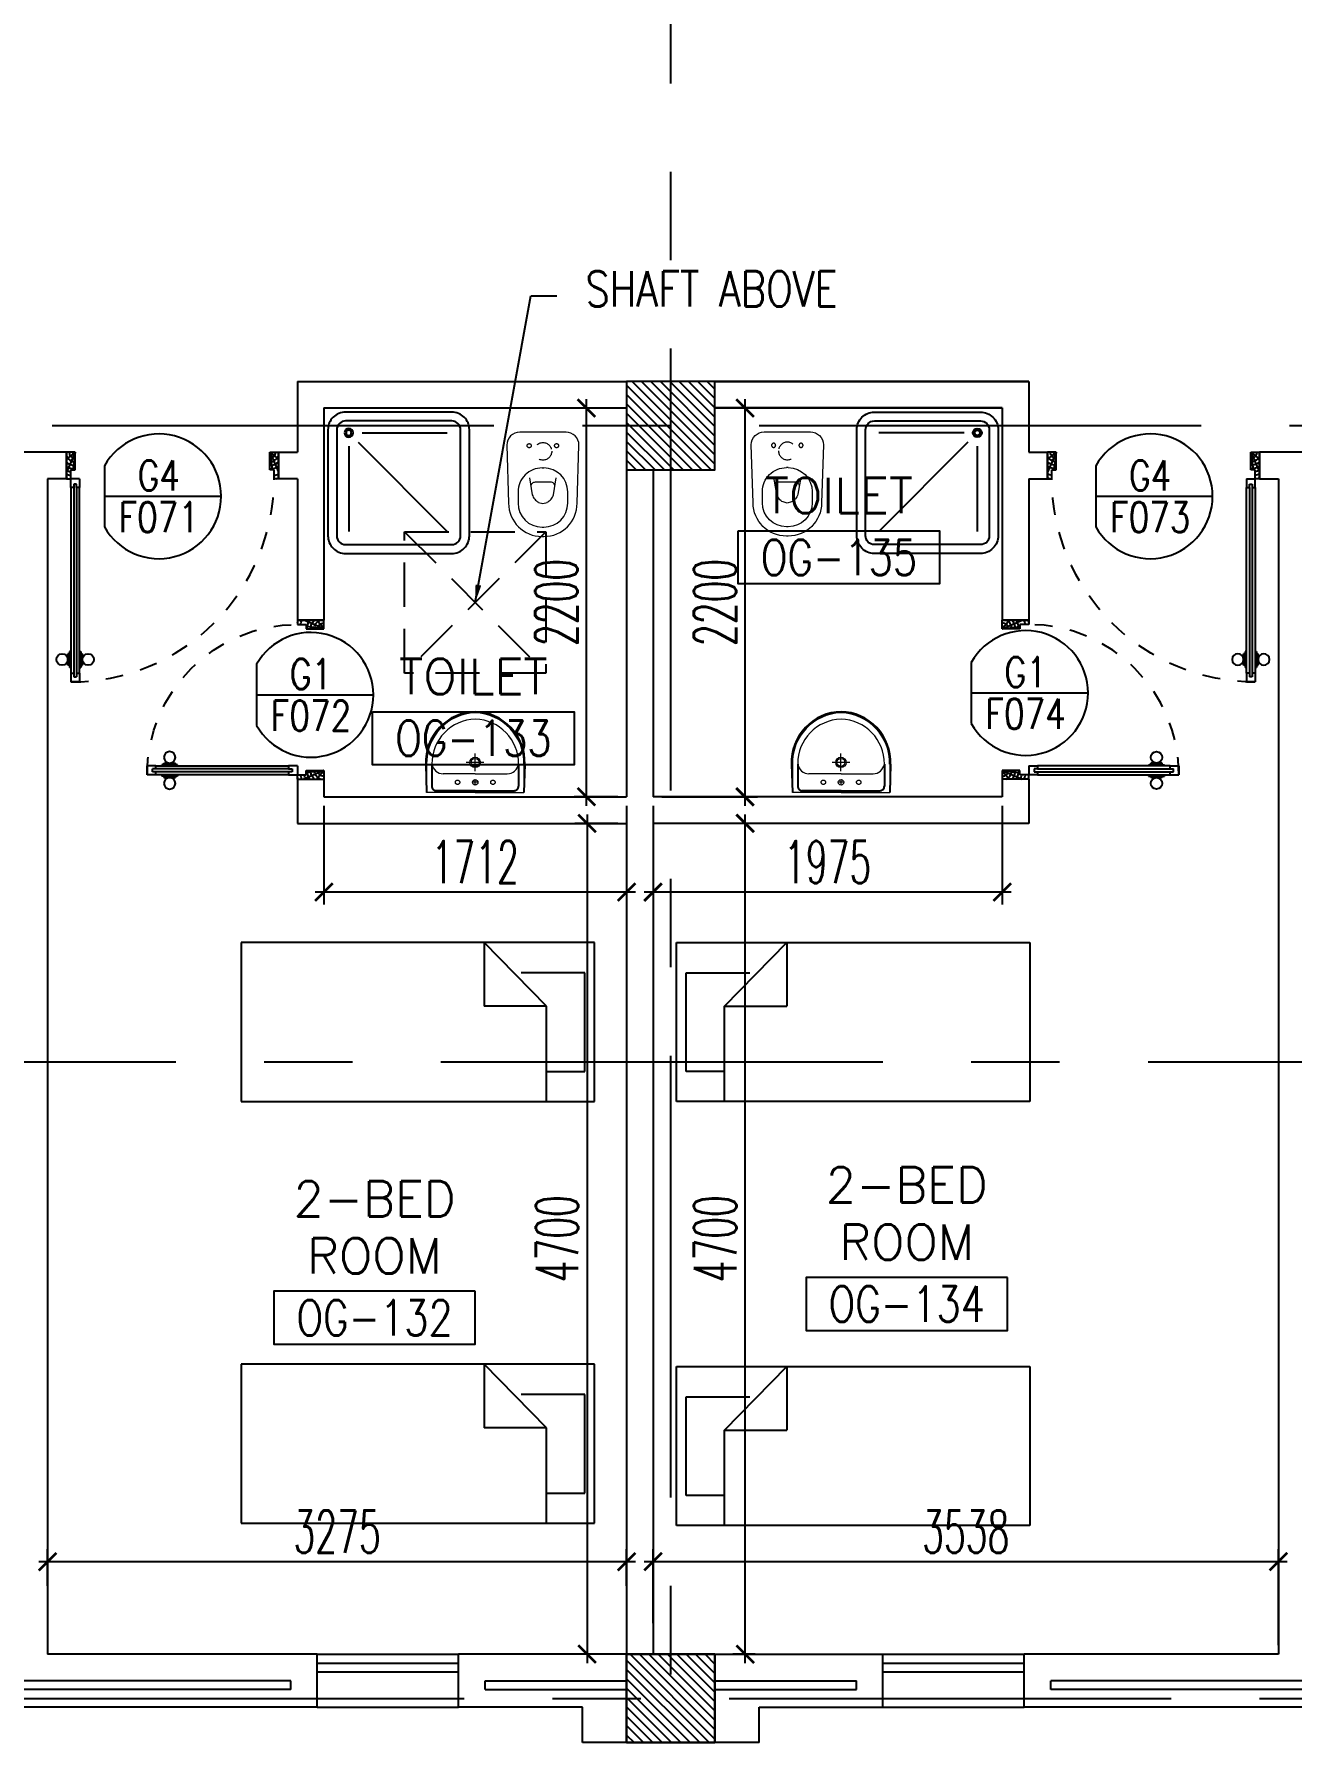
# Model space of a CAD drawing. Extents: x 276011.4 to 276105.3, y 57291.9 to 57371.4.
# Drawn here: x 276066.02 to 276073.13, y 57298.46 to 57308.18 of the extents above; entities that cross this region are included whole.
import ezdxf
from ezdxf.enums import TextEntityAlignment as Align

# ---------------------------------------------------------------- set-up
doc = ezdxf.new("R2010")
doc.units = 0
doc.header["$MEASUREMENT"] = 0
doc.header["$PDMODE"] = 34
for name, pattern in [('CENTERX2', [4, 2.5, -0.5, 0.5, -0.5]), ('DASHED', [0.75, 0.5, -0.25]), ('HIDDEN', [0.375, 0.25, -0.125]), ('HIDDEN2', [0.1875, 0.125, -0.0625])]:
    doc.linetypes.add(name, pattern=pattern)
doc.layers.get('0').update_dxf_attribs({"linetype": 'CONTINUOUS'})
doc.layers.get('DEFPOINTS').update_dxf_attribs({"linetype": 'CONTINUOUS'})
for name, color, linetype in [('AX-DIM', 4, 'CONTINUOUS'), ('AXES', 11, 'CENTERX2'), ('COL', 5, 'CONTINUOUS'), ('DIM', 4, 'CONTINUOUS'), ('DOOR', 7, 'CONTINUOUS'), ('DOOR-CR', 2, 'CONTINUOUS'), ('DOOR-NO', 3, 'CONTINUOUS'), ('FIX', 3, 'CONTINUOUS'), ('FUR', 4, 'CONTINUOUS'), ('HAT', 8, 'CONTINUOUS'), ('INSUL', 4, 'CONTINUOUS'), ('RM-BOX', 4, 'CONTINUOUS'), ('RM-NAME', 2, 'CONTINUOUS'), ('RM-NO', 2, 'CONTINUOUS'), ('SHAFT', 3, 'CONTINUOUS'), ('WALL', 2, 'CONTINUOUS'), ('WIN', 3, 'CONTINUOUS')]:
    doc.layers.add(name, color=color, linetype=linetype)
doc.styles.add('ROMANS', font='ROMANS.shx', dxfattribs={"width": 0.6})
doc.dimstyles.new('STANDARD in', dxfattribs={"dimtxt": 0.24, "dimasz": 0.1, "dimexe": 0.07, "dimexo": 0.05, "dimgap": 0.05, "dimtad": 1, "dimdec": 0, "dimlfac": 1000, "dimzin": 0, "dimdsep": 46, "dimtxsty": 'ROMANS', "dimblk": 'ARCHTICK', "dimcen": 0.05, "dimdle": 0.05, "dimclrd": 4, "dimclre": 4, "dimclrt": 2, "dimadec": 0, "dimazin": 0, "dimtfac": 1, "dimtdec": 0, "dimtmove": 2, "dimatfit": 3, "dimfxl": 0, "dimtolj": 1, "dimtzin": 0, "dimarcsym": 0})

# ---------------------------------------------------------------- blocks, each defined once
blk = doc.blocks.new('_ARCHTICK')
at = {"color": 0, "linetype": 'ByBlock', "const_width": 0.15}
blk.add_lwpolyline([(-0.5, -0.5), (0.5, 0.5)], dxfattribs=at)
blk = doc.blocks.new('*D594')
at = {"layer": 'AX-DIM', "color": 4, "lineweight": -2, "ltscale": 0.3}
for p, q in [((276103.9155, 57298.5629), (276103.9155, 57293.2379)), ((276103.2655, 57298.5129), (276103.9855, 57298.5129)), ((276061.3205, 57293.2879), (276103.9855, 57293.2879))]:
    blk.add_line(p, q, dxfattribs=at)
at = {"layer": 'DEFPOINTS', "color": 0, "ltscale": 0.3}
for p in [(276103.2155, 57298.5129), (276061.2705, 57293.2879), (276103.9155, 57293.2879)]:
    blk.add_point(p, dxfattribs=at)
at = {"layer": 'AX-DIM', "color": 4, "lineweight": -2, "ltscale": 0.3, "xscale": 0.1, "yscale": 0.1, "zscale": 0.1}
for p, rotation in [((276103.9155, 57298.5129), 90), ((276103.9155, 57293.2879), 270)]:
    blk.add_blockref('_ARCHTICK', p, dxfattribs=dict(at, rotation=rotation))
at = {"layer": 'AX-DIM', "color": 2, "ltscale": 0.3, "insert": (276103.7455, 57295.9004), "char_height": 0.24, "attachment_point": 5, "rotation": 90, "style": 'ROMANS'}
blk.add_mtext('\\A1;5225', dxfattribs=at)
blk = doc.blocks.new('*X52')
at = {"color": 0}
for p, q in [((227928.6, 169910.4), (228407.8, 170389.7)), ((227928.6, 169963.5), (228354.8, 170389.7)), ((227928.6, 170016.5), (228301.8, 170389.7)), ((227928.6, 170069.5), (228248.7, 170389.7)), ((227928.6, 170122.6), (228195.7, 170389.7)), ((227928.6, 170175.6), (228142.7, 170389.7)), ((227928.6, 170228.6), (228089.6, 170389.7)), ((227928.6, 170281.7), (228036.6, 170389.7)), ((227928.6, 170334.7), (227983.6, 170389.7)), ((227960.9, 169889.7), (228428.6, 170357.4)), ((228013.9, 169889.7), (228428.6, 170304.4)), ((228066.9, 169889.7), (228428.6, 170251.3)), ((228120, 169889.7), (228428.6, 170198.3)), ((228173, 169889.7), (228428.6, 170145.3)), ((228226, 169889.7), (228428.6, 170092.2)), ((228279.1, 169889.7), (228428.6, 170039.2)), ((228332.1, 169889.7), (228428.6, 169986.2)), ((228385.1, 169889.7), (228428.6, 169933.1))]:
    blk.add_line(p, q, dxfattribs=at)
blk = doc.blocks.new('COL50')
at = {"layer": 'COL'}
blk.add_lwpolyline([(-250, 250), (-250, -250), (250, -250), (250, 250)], close=True, dxfattribs=at)
blk = doc.blocks.new('*X51')
at = {"color": 0}
for p, q in [((227928.6, 177122.9), (228395.4, 177589.7)), ((227928.6, 177176), (228342.3, 177589.7)), ((227928.6, 177229), (228289.3, 177589.7)), ((227928.6, 177282), (228236.3, 177589.7)), ((227928.6, 177335.1), (228183.2, 177589.7)), ((227928.6, 177388.1), (228130.2, 177589.7)), ((227928.6, 177441.1), (228077.2, 177589.7)), ((227928.6, 177494.2), (228024.1, 177589.7)), ((227928.6, 177547.2), (227971.1, 177589.7)), ((227948.4, 177089.7), (228428.6, 177569.9)), ((228001.4, 177089.7), (228428.6, 177516.9)), ((228054.5, 177089.7), (228428.6, 177463.8)), ((228107.5, 177089.7), (228428.6, 177410.8)), ((228160.5, 177089.7), (228428.6, 177357.8)), ((228213.6, 177089.7), (228428.6, 177304.7)), ((228266.6, 177089.7), (228428.6, 177251.7)), ((228319.6, 177089.7), (228428.6, 177198.7)), ((228372.7, 177089.7), (228428.6, 177145.6))]:
    blk.add_line(p, q, dxfattribs=at)
blk = doc.blocks.new('DOOR100')
at = {"layer": 'DOOR', "color": 0, "linetype": 'ByBlock'}
for p, q in [((-25, 1300), (-75, 1300)), ((-75, 1300), (-25, 1300)), ((-75, 1250), (-75, 1300)), ((-42, 1270), (-58, 1270)), ((-58, 1250), (-58, 1270)), ((-42, 1250), (-42, 1270)), ((-25, 1250), (-25, 1300)), ((-82.2, 1205), (-91.2, 1205)), ((-91.2, 1205), (-91.2, 1140.2)), ((-75, 1217.6), (-82.2, 1217.6)), ((-82.2, 1127.6), (-82.2, 1217.6)), ((-82.2, 1205), (-82.2, 1140.2)), ((-58, 1250), (-75, 1250)), ((-25, 1250), (-42, 1250)), ((-25, 1217.6), (-17.8, 1217.6)), ((-17.8, 1127.6), (-17.8, 1217.6)), ((-17.8, 1205), (-8.8, 1205)), ((-17.8, 1205), (-17.8, 1140.2)), ((-8.8, 1205), (-8.8, 1140.2)), ((-82.2, 1140.2), (-91.2, 1140.2)), ((-75, 1127.6), (-82.2, 1127.6)), ((-25, 1127.6), (-17.8, 1127.6)), ((-17.8, 1140.2), (-8.8, 1140.2)), ((-75, 200), (-58, 200)), ((-75, 150), (-75, 200)), ((-58, 200), (-58, 180)), ((-42, 200), (-25, 200)), ((-42, 180), (-42, 200)), ((-25, 200), (-25, 150)), ((-1200, 0), (-1200, 150)), ((-1200, 150), (-1175, 150)), ((-1200, 150), (-1200, 0)), ((-1175, 150), (-1175, 100)), ((-1175, 100), (-1150, 100)), ((-1150, 100), (-1150, 0)), ((-75, 150), (-25, 150)), ((-58, 180), (-42, 180)), ((-50, 100), (-50, 0)), ((-25, 100), (-50, 100)), ((0, 150), (-25, 150)), ((-25, 150), (-25, 100)), ((0, 150), (0, 0)), ((-1150, 0), (-1200, 0)), ((-50, 0), (0, 0))]:
    blk.add_line(p, q, dxfattribs=at)
at = {"layer": 'DOOR', "linetype": 'ByBlock'}
for p, q in [((-75, 1250), (-75, 200)), ((-58, 200), (-58, 1250)), ((-42, 200), (-42, 1250)), ((-25, 200), (-25, 1250)), ((0, 0), (0, 150))]:
    blk.add_line(p, q, dxfattribs=at)
at = {"layer": 'DOOR', "color": 9, "linetype": 'ByBlock'}
for p, q in [((-1150, 0), (-1200, 113.7)), ((-1150, 0), (-1163.4, 100)), ((-50, 0), (0, 113.7)), ((-50, 0), (-36.6, 100)), ((-1150, 0), (-1200, 40.1)), ((-50, 0), (0, 40.1))]:
    blk.add_line(p, q, dxfattribs=at)
at = {"layer": 'DOOR', "color": 0, "linetype": 'ByBlock'}
for centre in [(-123.5, 1172.6), (23.5, 1172.6)]:
    blk.add_circle(centre, 32.4, dxfattribs=at)
at = {"layer": 'DOOR', "linetype": 'HIDDEN', "ltscale": 0.5}
blk.add_arc((-25, 150), 1150, 89.99998, 180.00006, dxfattribs=at)
at = {"layer": 'DOOR', "color": 9, "linetype": 'ByBlock'}
for centre, radius, start, end in [((-1150, 0), 154.4, 103.71423, 108.89471), ((-1150, 0), 134.4, 100.71998, 111.84015), ((-50, 0), 134.4, 68.15985, 79.28002), ((-50, 0), 114.4, 64.08384, 77.37743), ((-50, 0), 154.4, 71.10529, 76.28577), ((-1150, 0), 94.4, 90, 121.98181), ((-1150, 0), 74.4, 90, 132.22357), ((-1150, 0), 54.4, 90, 156.79262), ((-1150, 0), 34.4, 90, 180), ((-1150, 0), 14.4, 90, 180), ((-50, 0), 94.4, 58.01819, 90), ((-50, 0), 74.4, 47.77643, 90), ((-50, 0), 54.4, 23.20738, 90), ((-50, 0), 34.4, 0, 90), ((-50, 0), 14.4, 0, 90)]:
    blk.add_arc(centre, radius, start, end, dxfattribs=at)
blk = doc.blocks.new('DOOR90')
at = {"layer": 'DOOR', "color": 0, "linetype": 'ByBlock'}
for p, q in [((-150, 0), (-150, -25)), ((-150, 0), (0, 0)), ((0, -50), (0, 0)), ((-1000, -25), (-1000, -75)), ((-1000, -75), (-1000, -25)), ((-950, -25), (-1000, -25)), ((-950, -75), (-1000, -75)), ((-970, -42), (-970, -58)), ((-950, -42), (-970, -42)), ((-950, -58), (-970, -58)), ((-950, -25), (-950, -42)), ((-950, -58), (-950, -75)), ((-917.6, -25), (-917.6, -17.8)), ((-827.6, -17.8), (-917.6, -17.8)), ((-917.6, -75), (-917.6, -82.2)), ((-827.6, -82.2), (-917.6, -82.2)), ((-905, -17.8), (-905, -8.8)), ((-905, -8.8), (-840.2, -8.8)), ((-905, -17.8), (-840.2, -17.8)), ((-905, -82.2), (-905, -91.2)), ((-905, -82.2), (-840.2, -82.2)), ((-905, -91.2), (-840.2, -91.2)), ((-840.2, -17.8), (-840.2, -8.8)), ((-840.2, -82.2), (-840.2, -91.2)), ((-827.6, -25), (-827.6, -17.8)), ((-827.6, -75), (-827.6, -82.2)), ((-200, -42), (-200, -25)), ((-200, -25), (-150, -25)), ((-180, -42), (-200, -42)), ((-200, -75), (-200, -58)), ((-200, -58), (-180, -58)), ((-150, -75), (-200, -75)), ((-180, -58), (-180, -42)), ((-150, -75), (-150, -25)), ((-150, -25), (-100, -25)), ((-100, -25), (-100, -50)), ((-100, -50), (0, -50)), ((-100, -850), (0, -850)), ((-100, -875), (-100, -850)), ((0, -850), (0, -900)), ((-150, -900), (-150, -875)), ((-150, -875), (-100, -875)), ((0, -900), (-150, -900)), ((-150, -900), (0, -900))]:
    blk.add_line(p, q, dxfattribs=at)
at = {"layer": 'DOOR', "color": 9, "linetype": 'ByBlock'}
for p, q in [((0, -50), (-113.7, 0)), ((0, -50), (-40.1, 0)), ((0, -50), (-100, -36.6)), ((0, -850), (-113.7, -900)), ((0, -850), (-100, -863.4)), ((0, -850), (-40.1, -900))]:
    blk.add_line(p, q, dxfattribs=at)
at = {"layer": 'DOOR', "linetype": 'ByBlock'}
for p, q in [((-200, -25), (-950, -25)), ((-200, -42), (-950, -42)), ((-200, -58), (-950, -58)), ((-950, -75), (-200, -75))]:
    blk.add_line(p, q, dxfattribs=at)
at = {"layer": 'DOOR', "color": 0, "linetype": 'ByBlock'}
for centre in [(-872.6, 23.5), (-872.6, -123.5)]:
    blk.add_circle(centre, 32.4, dxfattribs=at)
at = {"layer": 'DOOR', "color": 9, "linetype": 'ByBlock'}
for centre, radius, start, end in [((0, -50), 154.4, 161.10529, 166.28577), ((0, -50), 134.4, 158.15985, 169.28002), ((0, -50), 94.4, 148.01819, 180), ((0, -50), 74.4, 137.77643, 180), ((0, -50), 114.4, 154.08384, 167.37743), ((0, -50), 54.4, 113.20738, 180), ((0, -50), 34.4, 90, 180), ((0, -50), 14.4, 90, 180), ((0, -850), 94.4, 180, 211.98181), ((0, -850), 74.4, 180, 222.22357), ((0, -850), 54.4, 180, 246.79262), ((0, -850), 34.4, 180, 270), ((0, -850), 14.4, 180, 270), ((0, -850), 154.4, 193.71423, 198.89471), ((0, -850), 134.4, 190.71998, 201.84015)]:
    blk.add_arc(centre, radius, start, end, dxfattribs=at)
at = {"layer": 'DOOR', "linetype": 'HIDDEN', "ltscale": 0.5}
blk.add_arc((-150, -25), 850, 180, 270, dxfattribs=at)
blk = doc.blocks.new('RM1')
at = {"layer": 'RM-BOX'}
blk.add_lwpolyline([(569.9, -200), (-569.9, -200), (-569.9, -500), (569.9, -500)], close=True, dxfattribs=at)
at = {"layer": 'RM-NAME', "style": 'ROMANS'}
for tag, p in [('ROOMNAME1', (0, 323.8)), ('ROOMNAME2', (0, 0))]:
    blk.add_attdef(tag, text='', height=200, dxfattribs=at).set_placement(p, align=Align.MIDDLE)
at = {"layer": 'RM-NO', "style": 'ROMANS', "width": 0.8}
blk.add_attdef('ROOMNO', text='', height=200, dxfattribs=at).set_placement((0, -350), align=Align.MIDDLE)
blk = doc.blocks.new('DD1')
at = {"layer": 'DOOR-CR'}
blk.add_line((-307.6, 0), (352.8, 0), dxfattribs=at)
blk.add_lwpolyline([(-307.6, -172.9, 3.820224), (-307.6, 172.9)], format="xyb", close=True, dxfattribs=at)
at = {"layer": 'DOOR-NO', "color": 255, "style": 'ROMANS', "width": 0.8}
for tag, p in [('G', (0, 183.5)), ('000', (0, -141.4))]:
    blk.add_attdef(tag, text='', height=204, dxfattribs=at).set_placement(p, align=Align.MIDDLE)
blk = doc.blocks.new('*D180')
at = {"layer": 'DEFPOINTS', "color": 0, "linetype": 'ByBlock', "ltscale": 0.3}
for p in [(276069.5155, 57299.5361), (276069.5155, 57299.1389), (276073.053, 57299.0129)]:
    blk.add_point(p, dxfattribs=at)
at = {"layer": 'DIM', "color": 4, "linetype": 'ByBlock', "lineweight": -2, "ltscale": 0.3}
for p, q in [((276073.103, 57299.5361), (276069.4655, 57299.5361)), ((276069.5155, 57299.1889), (276069.5155, 57299.6061)), ((276073.053, 57299.0629), (276073.053, 57299.6061))]:
    blk.add_line(p, q, dxfattribs=at)
at = {"layer": 'DIM', "color": 4, "linetype": 'ByBlock', "lineweight": -2, "ltscale": 0.3, "xscale": 0.1, "yscale": 0.1, "zscale": 0.1, "rotation": 180}
blk.add_blockref('_ARCHTICK', (276069.5155, 57299.5361), dxfattribs=at)
at = {"layer": 'DIM', "color": 4, "linetype": 'ByBlock', "lineweight": -2, "ltscale": 0.3, "xscale": 0.1, "yscale": 0.1, "zscale": 0.1}
blk.add_blockref('_ARCHTICK', (276073.053, 57299.5361), dxfattribs=at)
at = {"layer": 'DIM', "color": 2, "linetype": 'ByBlock', "ltscale": 0.3, "insert": (276071.2842, 57299.7061), "char_height": 0.24, "attachment_point": 5, "style": 'ROMANS'}
blk.add_mtext('\\A1;3538', dxfattribs=at)
blk = doc.blocks.new('*D179')
at = {"layer": 'DEFPOINTS', "color": 0, "linetype": 'ByBlock', "ltscale": 0.3}
for p in [(276070.0367, 57303.7129), (276070.1429, 57303.7129), (276070.1429, 57299.0129)]:
    blk.add_point(p, dxfattribs=at)
at = {"layer": 'DIM', "color": 4, "linetype": 'ByBlock', "lineweight": -2, "ltscale": 0.3}
for p, q in [((276070.0929, 57303.7129), (276069.9667, 57303.7129)), ((276070.0367, 57298.9629), (276070.0367, 57303.7629)), ((276070.0929, 57299.0129), (276069.9667, 57299.0129))]:
    blk.add_line(p, q, dxfattribs=at)
at = {"layer": 'DIM', "color": 4, "linetype": 'ByBlock', "lineweight": -2, "ltscale": 0.3, "xscale": 0.1, "yscale": 0.1, "zscale": 0.1}
for p, rotation in [((276070.0367, 57303.7129), 90), ((276070.0367, 57299.0129), 270)]:
    blk.add_blockref('_ARCHTICK', p, dxfattribs=dict(at, rotation=rotation))
at = {"layer": 'DIM', "color": 2, "linetype": 'ByBlock', "ltscale": 0.3, "insert": (276069.8667, 57301.3629), "char_height": 0.24, "attachment_point": 5, "rotation": 90, "style": 'ROMANS'}
blk.add_mtext('\\A1;4700', dxfattribs=at)
blk = doc.blocks.new('*D178')
at = {"layer": 'DEFPOINTS', "color": 0, "linetype": 'ByBlock', "ltscale": 0.3}
for p in [(276070.0357, 57306.0629), (276070.1358, 57306.0629), (276069.5155, 57303.8629)]:
    blk.add_point(p, dxfattribs=at)
at = {"layer": 'DIM', "color": 4, "linetype": 'ByBlock', "lineweight": -2, "ltscale": 0.3}
for p, q in [((276070.0858, 57306.0629), (276069.9657, 57306.0629)), ((276070.0357, 57303.8129), (276070.0357, 57306.1129)), ((276069.5655, 57303.8629), (276070.1057, 57303.8629))]:
    blk.add_line(p, q, dxfattribs=at)
at = {"layer": 'DIM', "color": 4, "linetype": 'ByBlock', "lineweight": -2, "ltscale": 0.3, "xscale": 0.1, "yscale": 0.1, "zscale": 0.1}
for p, rotation in [((276070.0357, 57306.0629), 90), ((276070.0357, 57303.8629), 270)]:
    blk.add_blockref('_ARCHTICK', p, dxfattribs=dict(at, rotation=rotation))
at = {"layer": 'DIM', "color": 2, "linetype": 'ByBlock', "ltscale": 0.3, "insert": (276069.8657, 57304.9629), "char_height": 0.24, "attachment_point": 5, "rotation": 90, "style": 'ROMANS'}
blk.add_mtext('\\A1;2200', dxfattribs=at)
blk = doc.blocks.new('*D177')
at = {"layer": 'DEFPOINTS', "color": 0, "linetype": 'ByBlock', "ltscale": 0.3}
for p in [(276069.5155, 57303.8629), (276071.4905, 57303.8629), (276069.5155, 57303.324)]:
    blk.add_point(p, dxfattribs=at)
at = {"layer": 'DIM', "color": 4, "linetype": 'ByBlock', "lineweight": -2, "ltscale": 0.3}
for p, q in [((276069.5155, 57303.8129), (276069.5155, 57303.254)), ((276071.4905, 57303.8129), (276071.4905, 57303.254)), ((276071.5405, 57303.324), (276069.4655, 57303.324))]:
    blk.add_line(p, q, dxfattribs=at)
at = {"layer": 'DIM', "color": 4, "linetype": 'ByBlock', "lineweight": -2, "ltscale": 0.3, "xscale": 0.1, "yscale": 0.1, "zscale": 0.1, "rotation": 180}
blk.add_blockref('_ARCHTICK', (276069.5155, 57303.324), dxfattribs=at)
at = {"layer": 'DIM', "color": 4, "linetype": 'ByBlock', "lineweight": -2, "ltscale": 0.3, "xscale": 0.1, "yscale": 0.1, "zscale": 0.1}
blk.add_blockref('_ARCHTICK', (276071.4905, 57303.324), dxfattribs=at)
at = {"layer": 'DIM', "color": 2, "linetype": 'ByBlock', "ltscale": 0.3, "insert": (276070.503, 57303.494), "char_height": 0.24, "attachment_point": 5, "style": 'ROMANS'}
blk.add_mtext('\\A1;1975', dxfattribs=at)
blk = doc.blocks.new('*D176')
at = {"layer": 'DEFPOINTS', "color": 0, "linetype": 'ByBlock', "ltscale": 0.3}
for p in [(276067.6535, 57303.8629), (276069.3655, 57303.8629), (276067.6535, 57303.324)]:
    blk.add_point(p, dxfattribs=at)
at = {"layer": 'DIM', "color": 4, "linetype": 'ByBlock', "lineweight": -2, "ltscale": 0.3}
for p, q in [((276067.6535, 57303.8129), (276067.6535, 57303.254)), ((276069.3655, 57303.8129), (276069.3655, 57303.254)), ((276069.4155, 57303.324), (276067.6035, 57303.324))]:
    blk.add_line(p, q, dxfattribs=at)
at = {"layer": 'DIM', "color": 4, "linetype": 'ByBlock', "lineweight": -2, "ltscale": 0.3, "xscale": 0.1, "yscale": 0.1, "zscale": 0.1, "rotation": 180}
blk.add_blockref('_ARCHTICK', (276067.6535, 57303.324), dxfattribs=at)
at = {"layer": 'DIM', "color": 4, "linetype": 'ByBlock', "lineweight": -2, "ltscale": 0.3, "xscale": 0.1, "yscale": 0.1, "zscale": 0.1}
blk.add_blockref('_ARCHTICK', (276069.3655, 57303.324), dxfattribs=at)
at = {"layer": 'DIM', "color": 2, "linetype": 'ByBlock', "ltscale": 0.3, "insert": (276068.5095, 57303.494), "char_height": 0.24, "attachment_point": 5, "style": 'ROMANS'}
blk.add_mtext('\\A1;1712', dxfattribs=at)
blk = doc.blocks.new('*D175')
at = {"layer": 'DEFPOINTS', "color": 0, "linetype": 'ByBlock', "ltscale": 0.3}
for p in [(276069.1304, 57306.0629), (276069.1386, 57306.0629), (276069.3655, 57303.8629)]:
    blk.add_point(p, dxfattribs=at)
at = {"layer": 'DIM', "color": 4, "linetype": 'ByBlock', "lineweight": -2, "ltscale": 0.3}
for p, q in [((276069.1386, 57303.8129), (276069.1386, 57306.1129)), ((276069.1804, 57306.0629), (276069.2086, 57306.0629)), ((276069.3155, 57303.8629), (276069.0686, 57303.8629))]:
    blk.add_line(p, q, dxfattribs=at)
at = {"layer": 'DIM', "color": 4, "linetype": 'ByBlock', "lineweight": -2, "ltscale": 0.3, "xscale": 0.1, "yscale": 0.1, "zscale": 0.1}
for p, rotation in [((276069.1386, 57306.0629), 90), ((276069.1386, 57303.8629), 270)]:
    blk.add_blockref('_ARCHTICK', p, dxfattribs=dict(at, rotation=rotation))
at = {"layer": 'DIM', "color": 2, "linetype": 'ByBlock', "ltscale": 0.3, "insert": (276068.9686, 57304.9629), "char_height": 0.24, "attachment_point": 5, "rotation": 90, "style": 'ROMANS'}
blk.add_mtext('\\A1;2200', dxfattribs=at)
blk = doc.blocks.new('*D174')
at = {"layer": 'DEFPOINTS', "color": 0, "linetype": 'ByBlock', "ltscale": 0.3}
for p in [(276069.3655, 57303.7129), (276069.1423, 57299.0129), (276069.2491, 57299.0129)]:
    blk.add_point(p, dxfattribs=at)
at = {"layer": 'DIM', "color": 4, "linetype": 'ByBlock', "lineweight": -2, "ltscale": 0.3}
for p, q in [((276069.3155, 57303.7129), (276069.0723, 57303.7129)), ((276069.1423, 57303.7629), (276069.1423, 57298.9629)), ((276069.1991, 57299.0129), (276069.0723, 57299.0129))]:
    blk.add_line(p, q, dxfattribs=at)
at = {"layer": 'DIM', "color": 4, "linetype": 'ByBlock', "lineweight": -2, "ltscale": 0.3, "xscale": 0.1, "yscale": 0.1, "zscale": 0.1}
for p, rotation in [((276069.1423, 57303.7129), 90), ((276069.1423, 57299.0129), 270)]:
    blk.add_blockref('_ARCHTICK', p, dxfattribs=dict(at, rotation=rotation))
at = {"layer": 'DIM', "color": 2, "linetype": 'ByBlock', "ltscale": 0.3, "insert": (276068.9723, 57301.3629), "char_height": 0.24, "attachment_point": 5, "rotation": 90, "style": 'ROMANS'}
blk.add_mtext('\\A1;4700', dxfattribs=at)
blk = doc.blocks.new('*D173')
at = {"layer": 'DEFPOINTS', "color": 0, "linetype": 'ByBlock', "ltscale": 0.3}
for p in [(276066.0905, 57299.5361), (276066.0905, 57299.3498), (276069.3655, 57299.3498)]:
    blk.add_point(p, dxfattribs=at)
at = {"layer": 'DIM', "color": 4, "linetype": 'ByBlock', "lineweight": -2, "ltscale": 0.3}
for p, q in [((276069.4155, 57299.5361), (276066.0405, 57299.5361)), ((276066.0905, 57299.3998), (276066.0905, 57299.6061)), ((276069.3655, 57299.3998), (276069.3655, 57299.6061))]:
    blk.add_line(p, q, dxfattribs=at)
at = {"layer": 'DIM', "color": 4, "linetype": 'ByBlock', "lineweight": -2, "ltscale": 0.3, "xscale": 0.1, "yscale": 0.1, "zscale": 0.1, "rotation": 180}
blk.add_blockref('_ARCHTICK', (276066.0905, 57299.5361), dxfattribs=at)
at = {"layer": 'DIM', "color": 4, "linetype": 'ByBlock', "lineweight": -2, "ltscale": 0.3, "xscale": 0.1, "yscale": 0.1, "zscale": 0.1}
blk.add_blockref('_ARCHTICK', (276069.3655, 57299.5361), dxfattribs=at)
at = {"layer": 'DIM', "color": 2, "linetype": 'ByBlock', "ltscale": 0.3, "insert": (276067.728, 57299.7061), "char_height": 0.24, "attachment_point": 5, "style": 'ROMANS'}
blk.add_mtext('\\A1;3275', dxfattribs=at)
blk = doc.blocks.new('LAV1')
at = {"layer": 'FIX', "linetype": 'ByBlock', "ltscale": 0.3}
for p, q in [((-280, 210), (-275, 50)), ((-245, 210), (-245, 85)), ((245, 210), (245, 85)), ((280, 210), (275, 50)), ((0, 60), (-220.2, 60)), ((0, 60), (220.2, 60))]:
    blk.add_line(p, q, dxfattribs=at)
at = {"layer": 'FIX', "linetype": 'Continuous', "lineweight": 20}
for p, q in [((-275, 210), (-275, 50)), ((275, 210), (275, 50)), ((0, 155), (-181.4, 155)), ((0, 155), (181.4, 155)), ((0, 50), (-275, 50)), ((0, 50), (-252.5, 50)), ((0, 50), (252.5, 50)), ((0, 50), (275, 50))]:
    blk.add_line(p, q, dxfattribs=at)
at = {"layer": 'FIX', "linetype": 'DASHED', "lineweight": 20, "ltscale": 0.05}
for p, q in [((49.5, 220), (-50.5, 220)), ((-0.5, 170), (-0.5, 270)), ((-0.5, 170), (-0.5, 270))]:
    blk.add_line(p, q, dxfattribs=at)
at = {"layer": 'FIX', "lineweight": 20}
for p, q in [((15.6, 107.5), (-15.5, 107.5)), ((0, 92), (0, 123))]:
    blk.add_line(p, q, dxfattribs=at)
for centre, radius in [((-0.5, 220), 29.5), ((-0.5, 220), 22.5), ((0, 107.5), 15.5)]:
    blk.add_circle(centre, radius, dxfattribs=at)
at = {"layer": 'FIX', "linetype": 'HIDDEN', "lineweight": 20, "ltscale": 0.05}
for centre in [(-100, 107.5), (100, 107.5)]:
    blk.add_circle(centre, 12.4, dxfattribs=at)
at = {"layer": 'FIX', "linetype": 'ByBlock', "ltscale": 0.3}
for centre, radius, start, end in [((6.9, 220), 287, 91.37765, 182.00641), ((-6.9, 220), 287, 357.99359, 88.62235), ((-220.1, 84.9), 24.9, 179.70214, 269.94861), ((220.1, 84.9), 24.9, 270.05139, 0.29786)]:
    blk.add_arc(centre, radius, start, end, dxfattribs=at)
at = {"layer": 'FIX', "linetype": 'Continuous', "lineweight": 20}
for centre, radius, start, end in [((8.4, 216.7), 283.4, 91.6988, 181.35097), ((-8.4, 216.7), 283.4, 358.64903, 88.3012), ((7.6, 212.5), 252.7, 91.73281, 180.48842), ((-7.6, 212.5), 252.7, 359.51158, 88.26719), ((-179.2, 221.8), 66.9, 190.20056, 268.07863), ((179.2, 221.8), 66.9, 271.92137, 349.79944)]:
    blk.add_arc(centre, radius, start, end, dxfattribs=at)
blk = doc.blocks.new('SHR1')
at = {"layer": 'FIX'}
for p, q in [((-195.7, 195.7), (-700, 700)), ((-142.7, 217.7), (-142.7, 700)), ((-217.7, 142.7), (-700, 142.7))]:
    blk.add_line(p, q, dxfattribs=at)
for points in [[(-825, 125), (-825, 725, -0.414214), (-725, 825), (-125, 825, -0.414214), (-25, 725), (-25, 125, -0.414214), (-125, 25), (-725, 25, -0.414214)], [(-775, 125), (-775, 725, -0.414214), (-725, 775), (-125, 775, -0.414214), (-75, 725), (-75, 125, -0.414214), (-125, 75), (-725, 75, -0.414214)]]:
    blk.add_lwpolyline(points, format="xyb", close=True, dxfattribs=at)
for radius in [25, 15]:
    blk.add_circle((-142.7, 142.7), radius, dxfattribs=at)
blk = doc.blocks.new('WC1')
at = {"layer": 'FIX', "lineweight": 20}
for p, q in [((-210, 203.8), (-538, 193.8)), ((-475, 140.8), (-538, 140.8)), ((-727, 4.8), (-727, -4.8)), ((-674, 4.8), (-674, -4.8)), ((-533.7, 24.2), (-539.5, 0)), ((-539.5, 0), (-533.7, -24.2)), ((-394.8, 75.7), (-490.4, 60.1)), ((-339, 4.8), (-339, -4.8)), ((-490.4, -60.1), (-394.8, -75.7)), ((-538, -140.8), (-475, -140.8)), ((-538, -193.8), (-210, -203.8))]:
    blk.add_line(p, q, dxfattribs=at)
at = {"layer": 'FIX', "linetype": 'Continuous', "lineweight": 20}
blk.add_line((-420.1, -47.3), (-420.4, 44.6), dxfattribs=at)
at = {"layer": 'FIX', "lineweight": 20}
blk.add_lwpolyline([(-213.2, -203.8), (-210, -203.8, 0.414214), (-137, -130.8), (-137, 0), (-137, 130.8, 0.414214), (-210, 203.8)], format="xyb", dxfattribs=at)
at = {"layer": 'FIX', "linetype": 'HIDDEN2', "lineweight": 20, "ltscale": 0.3}
blk.add_circle((-245, 0), 49.8, dxfattribs=at)
at = {"layer": 'FIX', "linetype": 'HIDDEN', "lineweight": 20, "ltscale": 0.05}
for centre in [(-213.2, 77.5), (-213.2, -77.5)]:
    blk.add_circle(centre, 11.6, dxfattribs=at)
at = {"layer": 'FIX', "lineweight": 20}
for centre, radius, start, end in [((-538, 4.8), 189, 90, 180), ((-538, 4.8), 136, 90, 180), ((-475, 4.8), 136, 360, 90), ((-473, -6.9), 68.2, 128.92417, 152.84682), ((-464.4, -17.6), 82, 108.49595, 128.92417), ((-538, -4.8), 189, 180, 270), ((-538, -4.8), 136, 180, 270), ((-473, 6.9), 68.2, 207.15318, 231.07583), ((-464.4, 17.6), 82, 231.07583, 251.50405), ((-475, -4.8), 136, 270, 0)]:
    blk.add_arc(centre, radius, start, end, dxfattribs=at)
at = {"layer": 'FIX', "linetype": 'Continuous', "lineweight": 20}
for centre, start, end in [((-442.7, 45.5), 357.66621, 91.61215), ((-442.4, -45.6), 268.38785, 2.33379)]:
    blk.add_arc(centre, 22.3, start, end, dxfattribs=at)

msp = doc.modelspace()

# ---------------------------------------------------------------- linework, layer by layer
at = {"layer": 'AXES'}
for p, q in [((276069.6155, 57291.8986), (276069.6155, 57370.7113)), ((276104.6155, 57305.9629), (276052.5255, 57305.9629)), ((276094.8155, 57302.3629), (276052.5255, 57302.3629)), ((276033.9467, 57298.7629), (276104.6155, 57298.7629))]:
    msp.add_line(p, q, dxfattribs=at)
at = {"layer": 'COL'}
msp.add_lwpolyline([(276069.8655, 57299.0129), (276069.8655, 57298.5129), (276069.3655, 57298.5129), (276069.3655, 57299.0129)], close=True, dxfattribs=at)
at = {"layer": 'FUR'}
for p, q in [((276069.185, 57303.0398), (276067.185, 57303.0398)), ((276067.185, 57303.0398), (276067.185, 57302.1398)), ((276068.56, 57303.0398), (276068.56, 57302.6786)), ((276068.9134, 57302.6786), (276068.56, 57303.0398)), ((276069.185, 57302.1398), (276069.185, 57303.0398)), ((276069.6478, 57303.0398), (276071.6478, 57303.0398)), ((276069.6478, 57302.1398), (276069.6478, 57303.0398)), ((276069.9194, 57302.6786), (276070.2729, 57303.0398)), ((276070.2729, 57303.0398), (276070.2729, 57302.6786)), ((276071.6478, 57303.0398), (276071.6478, 57302.1398)), ((276069.1296, 57302.8676), (276068.7699, 57302.8676)), ((276069.1296, 57302.3097), (276069.1296, 57302.8676)), ((276069.7033, 57302.8676), (276070.063, 57302.8676)), ((276069.7033, 57302.3097), (276069.7033, 57302.8676)), ((276068.9134, 57302.6786), (276068.56, 57302.6786)), ((276068.9134, 57302.1398), (276068.9134, 57302.6786)), ((276069.9194, 57302.6786), (276070.2729, 57302.6786)), ((276069.9194, 57302.1398), (276069.9194, 57302.6786)), ((276068.9134, 57302.3097), (276069.1296, 57302.3097)), ((276069.9194, 57302.3097), (276069.7033, 57302.3097)), ((276067.185, 57302.1398), (276069.185, 57302.1398)), ((276071.6478, 57302.1398), (276069.6478, 57302.1398)), ((276069.185, 57300.6537), (276067.185, 57300.6537)), ((276067.185, 57300.6537), (276067.185, 57299.7537)), ((276068.56, 57300.6537), (276068.56, 57300.2925)), ((276068.9134, 57300.2925), (276068.56, 57300.6537)), ((276069.185, 57299.7537), (276069.185, 57300.6537)), ((276069.6478, 57300.641), (276071.6478, 57300.641)), ((276069.6478, 57299.741), (276069.6478, 57300.641)), ((276069.9194, 57300.2798), (276070.2729, 57300.641)), ((276070.2729, 57300.641), (276070.2729, 57300.2798)), ((276071.6478, 57300.641), (276071.6478, 57299.741)), ((276069.1296, 57300.4815), (276068.7699, 57300.4815)), ((276069.1296, 57299.9236), (276069.1296, 57300.4815)), ((276069.7033, 57300.4688), (276070.063, 57300.4688)), ((276069.7033, 57299.9109), (276069.7033, 57300.4688)), ((276068.9134, 57300.2925), (276068.56, 57300.2925)), ((276068.9134, 57299.7537), (276068.9134, 57300.2925)), ((276069.9194, 57300.2798), (276070.2729, 57300.2798)), ((276069.9194, 57299.741), (276069.9194, 57300.2798)), ((276068.9134, 57299.9236), (276069.1296, 57299.9236)), ((276069.9194, 57299.9109), (276069.7033, 57299.9109)), ((276067.185, 57299.7537), (276069.185, 57299.7537)), ((276071.6478, 57299.741), (276069.6478, 57299.741))]:
    msp.add_line(p, q, dxfattribs=at)
at = {"layer": 'INSUL'}
for p, q in [((276067.4655, 57298.8629), (276064.6155, 57298.8629)), ((276067.4655, 57298.8129), (276067.4655, 57298.8629)), ((276068.5655, 57298.8629), (276069.3655, 57298.8629)), ((276068.5655, 57298.8129), (276068.5655, 57298.8629)), ((276069.8655, 57298.8629), (276070.6655, 57298.8629)), ((276070.6655, 57298.8129), (276070.6655, 57298.8629)), ((276074.6655, 57298.8629), (276071.7655, 57298.8629)), ((276071.7655, 57298.8129), (276071.7655, 57298.8629)), ((276067.4655, 57298.8129), (276064.6155, 57298.8129)), ((276068.5655, 57298.8129), (276069.3655, 57298.8129)), ((276069.8655, 57298.8129), (276070.6655, 57298.8129)), ((276074.6655, 57298.8129), (276071.7655, 57298.8129))]:
    msp.add_line(p, q, dxfattribs=at)
at = {"layer": 'SHAFT', "linetype": 'HIDDEN'}
for p, q in [((276068.1095, 57305.3629), (276068.9095, 57304.5629)), ((276068.9095, 57305.3629), (276068.1095, 57304.5629))]:
    msp.add_line(p, q, dxfattribs=at)
msp.add_lwpolyline([(276068.1095, 57305.3629), (276068.9095, 57305.3629), (276068.9095, 57304.5629), (276068.1095, 57304.5629)], close=True, dxfattribs=at)
at = {"layer": 'WALL', "linetype": 'ByBlock'}
for p, q in [((276067.5035, 57306.2129), (276069.3655, 57306.2129)), ((276069.8655, 57306.2129), (276071.6405, 57306.2129)), ((276071.6405, 57306.2129), (276069.8655, 57306.2129)), ((276067.6535, 57306.0629), (276069.3655, 57306.0629)), ((276069.8655, 57306.0629), (276071.4905, 57306.0629)), ((276071.4905, 57306.0629), (276069.8655, 57306.0629)), ((276066.1967, 57305.8129), (276065.8342, 57305.8129)), ((276066.1967, 57305.6629), (276066.1967, 57305.8129)), ((276067.3967, 57305.6629), (276067.3967, 57305.8129)), ((276071.6405, 57305.8129), (276071.7467, 57305.8129)), ((276073.3092, 57305.8129), (276072.9467, 57305.8129)), ((276066.1967, 57305.6629), (276066.0905, 57305.6629)), ((276067.5035, 57305.6629), (276067.3967, 57305.6629)), ((276071.6405, 57305.6629), (276071.7467, 57305.6629)), ((276072.9467, 57305.6629), (276073.053, 57305.6629))]:
    msp.add_line(p, q, dxfattribs=at)
at = {"layer": 'WALL'}
for p, q in [((276067.5035, 57306.2129), (276067.5035, 57305.8129)), ((276071.6405, 57306.2129), (276071.6405, 57305.8129)), ((276067.6535, 57306.0629), (276067.6535, 57304.8629)), ((276071.4905, 57306.0629), (276071.4905, 57304.8629)), ((276067.3967, 57305.8129), (276067.5035, 57305.8129)), ((276066.0905, 57305.6629), (276066.0905, 57299.0129)), ((276067.5035, 57305.6629), (276067.5035, 57304.8629)), ((276069.3655, 57305.7129), (276069.3655, 57303.8629)), ((276069.5155, 57305.7129), (276069.5155, 57303.8629)), ((276071.6405, 57305.6629), (276071.6405, 57304.8629)), ((276073.053, 57305.6629), (276073.053, 57299.0129)), ((276067.5035, 57304.8629), (276067.6535, 57304.8629)), ((276071.6405, 57304.8629), (276071.4905, 57304.8629)), ((276067.5035, 57303.9629), (276067.6535, 57303.9629)), ((276067.5035, 57303.9629), (276067.5035, 57303.7129)), ((276067.6535, 57303.9629), (276067.6535, 57303.8629)), ((276071.6405, 57303.9629), (276071.4905, 57303.9629)), ((276071.4905, 57303.9629), (276071.4905, 57303.8629)), ((276071.6405, 57303.9629), (276071.6405, 57303.7129)), ((276067.6535, 57303.8629), (276069.3655, 57303.8629)), ((276071.4905, 57303.8629), (276069.5155, 57303.8629)), ((276067.5035, 57303.7129), (276069.3655, 57303.7129)), ((276069.3655, 57303.7129), (276069.3655, 57299.0129)), ((276071.6405, 57303.7129), (276069.5155, 57303.7129)), ((276069.5155, 57303.7129), (276069.5155, 57299.0129)), ((276067.6155, 57299.0129), (276066.0905, 57299.0129)), ((276067.6155, 57298.7129), (276067.6155, 57299.0129)), ((276068.4155, 57298.7129), (276068.4155, 57299.0129)), ((276069.3655, 57299.0129), (276068.4155, 57299.0129)), ((276069.8655, 57299.0129), (276070.8155, 57299.0129)), ((276070.8155, 57298.7129), (276070.8155, 57299.0129)), ((276071.6155, 57298.7129), (276071.6155, 57299.0129)), ((276073.053, 57299.0129), (276071.6155, 57299.0129)), ((276067.6155, 57298.7129), (276064.4655, 57298.7129)), ((276069.1155, 57298.7129), (276068.4155, 57298.7129)), ((276069.1155, 57298.5129), (276069.1155, 57298.7129)), ((276070.1155, 57298.7129), (276070.8155, 57298.7129)), ((276070.1155, 57298.5129), (276070.1155, 57298.7129)), ((276074.8155, 57298.7129), (276071.6155, 57298.7129)), ((276070.1155, 57298.5129), (276069.1155, 57298.5129))]:
    msp.add_line(p, q, dxfattribs=at)
at = {"layer": 'WALL', "color": 2, "linetype": 'ByBlock'}
for p, q in [((276071.7467, 57305.8129), (276071.7467, 57305.6629)), ((276072.9467, 57305.8129), (276072.9467, 57305.6629))]:
    msp.add_line(p, q, dxfattribs=at)
at = {"layer": 'WALL', "linetype": 'ByBlock', "ltscale": 0.3}
for points in [[(276069.3655, 57305.7129), (276069.8655, 57305.7129), (276069.8655, 57306.2129), (276069.3655, 57306.2129)], [(276069.3655, 57298.5129), (276069.8655, 57298.5129), (276069.8655, 57299.0129), (276069.3655, 57299.0129)]]:
    msp.add_lwpolyline(points, close=True, dxfattribs=at)
at = {"layer": 'WIN'}
for p, q in [((276067.6155, 57299.0129), (276068.4155, 57299.0129)), ((276067.6155, 57298.9629), (276068.4155, 57298.9629)), ((276070.8155, 57299.0129), (276071.6155, 57299.0129)), ((276070.8155, 57298.9629), (276071.6155, 57298.9629)), ((276067.6155, 57298.9129), (276068.4155, 57298.9129)), ((276070.8155, 57298.9129), (276071.6155, 57298.9129)), ((276067.6155, 57298.7129), (276068.4155, 57298.7129)), ((276070.8155, 57298.7129), (276071.6155, 57298.7129))]:
    msp.add_line(p, q, dxfattribs=at)

# ---------------------------------------------------------------- block references
at = {"layer": 'COL', "xscale": 0.001, "yscale": 0.001, "zscale": 0.001, "rotation": 180}
msp.add_blockref('COL50', (276069.6155, 57305.9629), dxfattribs=at)
at = {"layer": 'DOOR', "color": 0, "linetype": 'ByBlock', "yscale": 0.001, "zscale": 0.001, "rotation": 180}
for name, p, xscale in [('DOOR100', (276066.1967, 57305.8129), 0.001), ('DOOR100', (276072.9467, 57305.8129), -0.001), ('DOOR90', (276067.6535, 57303.9629), -0.001), ('DOOR90', (276071.4905, 57303.9629), 0.001)]:
    msp.add_blockref(name, p, dxfattribs=dict(at, xscale=xscale))
at = {"layer": 'DOOR-NO'}
ref = msp.add_blockref('DD1', (276066.7196, 57305.5634), dxfattribs=dict(at, xscale=0.001, yscale=0.001, zscale=0.001))
ref.add_attrib('G', 'G4', dxfattribs={"height": 0.17, "style": 'ROMANS', "width": 0.8}).set_placement((276066.7196, 57305.6814), align=Align.MIDDLE)
ref.add_attrib('000', 'F071', dxfattribs={"height": 0.17, "style": 'ROMANS', "width": 0.8}).set_placement((276066.7196, 57305.4456), align=Align.MIDDLE)
ref = msp.add_blockref('DD1', (276072.3279, 57305.5634), dxfattribs=dict(at, xscale=0.001, yscale=0.001, zscale=0.001))
ref.add_attrib('G', 'G4', dxfattribs={"height": 0.17, "style": 'ROMANS', "width": 0.8}).set_placement((276072.3279, 57305.6814), align=Align.MIDDLE)
ref.add_attrib('000', 'F073', dxfattribs={"height": 0.17, "style": 'ROMANS', "width": 0.8}).set_placement((276072.3279, 57305.4456), align=Align.MIDDLE)
ref = msp.add_blockref('DD1', (276067.5804, 57304.44), dxfattribs=dict(at, xscale=0.001, yscale=0.001, zscale=0.001))
ref.add_attrib('G', 'G1', dxfattribs={"height": 0.17, "style": 'ROMANS', "width": 0.8}).set_placement((276067.5804, 57304.558), align=Align.MIDDLE)
ref.add_attrib('000', 'F072', dxfattribs={"height": 0.17, "style": 'ROMANS', "width": 0.8}).set_placement((276067.5804, 57304.3222), align=Align.MIDDLE)
ref = msp.add_blockref('DD1', (276071.6232, 57304.4508), dxfattribs=dict(at, xscale=0.001, yscale=0.001, zscale=0.001))
ref.add_attrib('G', 'G1', dxfattribs={"height": 0.17, "style": 'ROMANS', "width": 0.8}).set_placement((276071.6232, 57304.5687), align=Align.MIDDLE)
ref.add_attrib('000', 'F074', dxfattribs={"height": 0.17, "style": 'ROMANS', "width": 0.8}).set_placement((276071.6232, 57304.3329), align=Align.MIDDLE)
at = {"layer": 'FIX', "yscale": 0.001, "zscale": 0.001}
for name, p, xscale, rotation in [('SHR1', (276067.6515, 57306.0649), -0.001, 270), ('SHR1', (276071.4925, 57306.0649), 0.001, 90), ('WC1', (276068.8924, 57306.0629), 0.001, 90), ('WC1', (276070.275, 57306.0649), -0.001, 270)]:
    msp.add_blockref(name, p, dxfattribs=dict(at, xscale=xscale, rotation=rotation))
at = {"layer": 'FIX', "linetype": 'ByBlock', "ltscale": 0.3, "xscale": 0.001, "yscale": 0.001, "zscale": 0.001}
for p in [(276068.5095, 57303.8379), (276070.579, 57303.8379)]:
    msp.add_blockref('LAV1', p, dxfattribs=at)
at = {"layer": 'HAT', "xscale": -0.001, "yscale": 0.001, "zscale": 0.001, "rotation": 180}
for name in ['*X52', '*X51']:
    msp.add_blockref(name, (275841.4369, 57476.1027), dxfattribs=at)
at = {"layer": 'RM-NAME'}
ref = msp.add_blockref('RM1', (276070.5669, 57305.5673), dxfattribs=dict(at, xscale=-0.001, yscale=0.001, zscale=0.001))
ref.add_attrib('ROOMNO', 'OG-135', dxfattribs={"layer": 'RM-NO', "height": 0.2, "style": 'ROMANS', "width": 0.8}).set_placement((276070.5669, 57305.2173), align=Align.MIDDLE)
ref.add_attrib('ROOMNAME2', 'TOILET', dxfattribs={"height": 0.2, "style": 'ROMANS'}).set_placement((276070.5669, 57305.5673), align=Align.MIDDLE)
ref = msp.add_blockref('RM1', (276068.4991, 57304.5445), dxfattribs=dict(at, xscale=-0.001, yscale=0.001, zscale=0.001))
ref.add_attrib('ROOMNO', 'OG-133', dxfattribs={"layer": 'RM-NO', "height": 0.2, "style": 'ROMANS', "width": 0.8}).set_placement((276068.4991, 57304.1945), align=Align.MIDDLE)
ref.add_attrib('ROOMNAME2', 'TOILET', dxfattribs={"height": 0.2, "style": 'ROMANS'}).set_placement((276068.4991, 57304.5445), align=Align.MIDDLE)
at = {"layer": 'RM-NAME', "xscale": 0.001, "yscale": 0.001, "zscale": 0.001}
for p, values in [((276067.9401, 57301.2659), {'ROOMNO': 'OG-132', 'ROOMNAME2': 'ROOM', 'ROOMNAME1': '2-BED'}), ((276070.9508, 57301.3439), {'ROOMNO': 'OG-134', 'ROOMNAME2': 'ROOM', 'ROOMNAME1': '2-BED'})]:
    msp.add_blockref('RM1', p, dxfattribs=at).add_auto_attribs(values)

# ---------------------------------------------------------------- texts
at = {"layer": 'SHAFT', "color": 4, "style": 'ROMANS', "width": 0.8}
msp.add_text('SHAFT ABOVE', height=0.2, dxfattribs=at).set_placement((276069.8462, 57306.7362), align=Align.MIDDLE)

# ---------------------------------------------------------------- dimensions: what is measured, and where the dimension line sits
at = {"layer": 'AX-DIM'}
dim = msp.add_linear_dim(base=(276103.9155, 57293.2879), p1=(276103.2155, 57298.5129), p2=(276061.2705, 57293.2879), angle=270, dimstyle='STANDARD in', dxfattribs=at)
dim.commit()
dim.dimension.update_dxf_attribs({"geometry": '*D594', "text_midpoint": (276103.7455, 57295.9004)})
at = {"layer": 'DIM', "linetype": 'ByBlock', "ltscale": 0.3}
for base, p1, p2, picture, middle in [((276069.1386, 57306.0629), (276069.3655, 57303.8629), (276069.1304, 57306.0629), '*D175', (276068.9686, 57304.9629)), ((276070.0357, 57306.0629), (276069.5155, 57303.8629), (276070.1358, 57306.0629), '*D178', (276069.8657, 57304.9629)), ((276069.1423, 57299.0129), (276069.3655, 57303.7129), (276069.2491, 57299.0129), '*D174', (276068.9723, 57301.3629)), ((276070.0367, 57303.7129), (276070.1429, 57299.0129), (276070.1429, 57303.7129), '*D179', (276069.8667, 57301.3629))]:
    dim = msp.add_linear_dim(base=base, p1=p1, p2=p2, angle=90, dimstyle='STANDARD in', dxfattribs=at)
    dim.commit()
    dim.dimension.update_dxf_attribs({"geometry": picture, "text_midpoint": middle})
for base, p1, p2, picture, middle in [((276067.6535, 57303.324), (276069.3655, 57303.8629), (276067.6535, 57303.8629), '*D176', (276068.5095, 57303.494)), ((276069.5155, 57303.324), (276071.4905, 57303.8629), (276069.5155, 57303.8629), '*D177', (276070.503, 57303.494)), ((276066.0905, 57299.5361), (276069.3655, 57299.3498), (276066.0905, 57299.3498), '*D173', (276067.728, 57299.7061)), ((276069.5154987894, 57299.5360733168), (276073.0529987894, 57299.0129268834), (276069.5154987894, 57299.1388606117), '*D180', (276071.2842487894, 57299.7060733168))]:
    dim = msp.add_linear_dim(base=base, p1=p1, p2=p2, dimstyle='STANDARD in', dxfattribs=at)
    dim.commit()
    dim.dimension.update_dxf_attribs({"geometry": picture, "text_midpoint": middle})

# ---------------------------------------------------------------- leaders
at = {"layer": 'SHAFT', "color": 6, "linetype": 'ByBlock', "ltscale": 0.3}
msp.add_leader([(276068.5095, 57304.9629), (276068.8242, 57306.6975), (276068.972, 57306.6975)], dimstyle='STANDARD in', dxfattribs=at)

doc.saveas('drawing.dxf')
